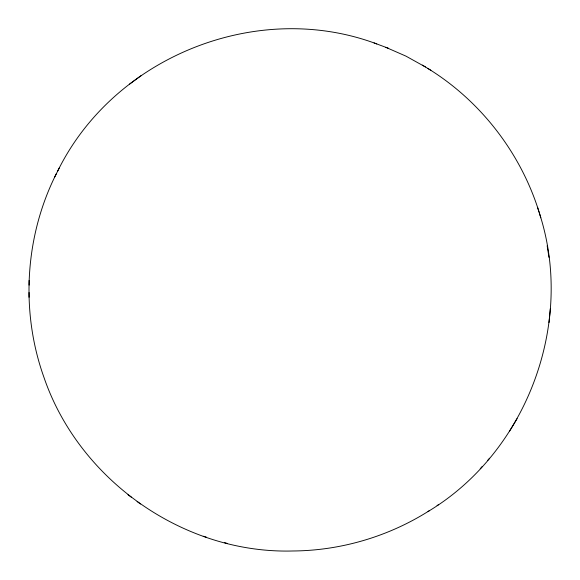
<?xml version="1.0" encoding="UTF-8"?>
<svg xmlns="http://www.w3.org/2000/svg" width="580" height="580" viewBox="0 0 580 580"><rect width="100%" height="100%" fill="white"/><g stroke="black" fill="none" stroke-linecap="round" stroke-linejoin="round"><path stroke-width="0.87" d="M429.41 510.647C388.817 536.449 340.931 550.645 292.82 550.986C183.722 553.987 79.061 480.167 43.906 377.225C20.372 311.373 24.846 236.103 56.383 173.645M29.036 297.279L29.058 292.487M29.087 285.135L29.116 280.394M428.04 511.524C527.024 452.132 575.251 322.647 539.327 212.998M548.992 322.567L550.333 308.698M57.572 171.332C113.513 56.855 257.194 -0.921 376.775 43.928M54.737 176.944L59.189 168.099M509.399 431.433L517.106 418.651M480.225 468.734L482.183 466.537M487.497 460.563L489.6 458.214M129.615 84.093L141.288 75.509M437.074 505.579L438.647 504.571M203.239 536.246L206.386 537.174M224.598 542.634L227.338 543.438M385.809 47.321L405.942 56.13L425.488 66.997M374.078 42.934L388.68 48.379M427.685 68.353C482.212 101.812 523.305 156.288 540.799 217.797M422.392 65.105L430.846 70.289M127.991 494.733L131.522 497.336M137.097 501.512L140.498 504.02M537.558 207.321L539.038 212.135M547.158 245.753L548.977 257.332"/></g></svg>
